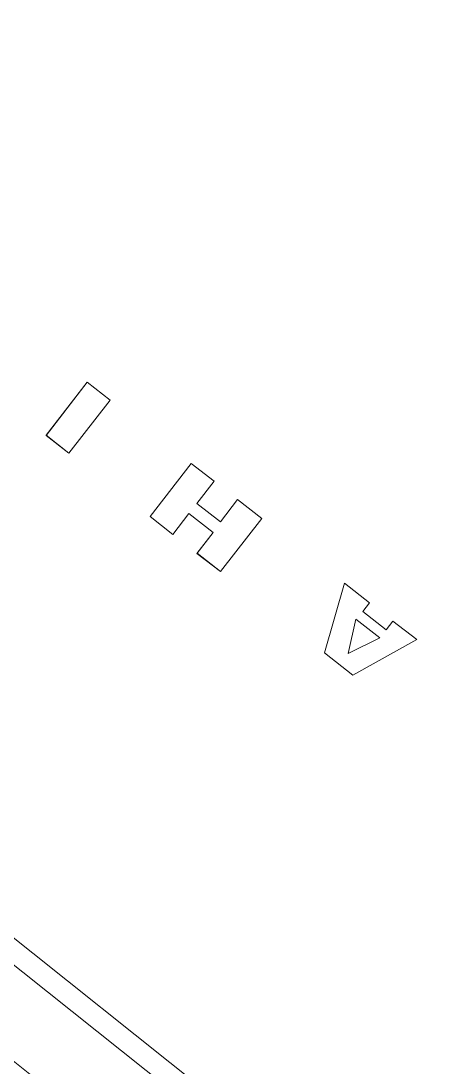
# Model space of a CAD drawing. Header units: millimetres. Extents: x -229914 to 856942, y -268655 to 87212.
# Drawn here: x -133428.9 to -133376.1, y 21728.5 to 21856.2 of the extents above; entities that cross this region are included whole.
import ezdxf

# ---------------------------------------------------------------- set-up
doc = ezdxf.new("R2010")
doc.units = ezdxf.units.MM

# ---------------------------------------------------------------- blocks, each defined once
blk = doc.blocks.new('Т912NEW')
at = {"color": 7, "linetype": 'Continuous', "lineweight": 15}
for p, q in [((4374.51, 3101.84), (4370.78, 3101.8)), ((4370.83, 3098.39), (4370.78, 3101.8)), ((4370.83, 3098.39), (4370.78, 3101.8)), ((4370.78, 3101.8), (4370.78, 3101.8)), ((4374.51, 3101.84), (4374.63, 3093.63)), ((4387.34, 3101.94), (4391.2, 3101.98)), ((4390.73, 3093.77), (4387.34, 3101.94)), ((4387.34, 3101.94), (4387.34, 3101.94)), ((4390.73, 3093.77), (4387.34, 3101.94)), ((4391.2, 3101.98), (4391.22, 3100.64)), ((4398.51, 3102.05), (4394.84, 3102.01)), ((4394.86, 3100.68), (4394.84, 3102.01)), ((4394.86, 3100.68), (4394.84, 3102.01)), ((4394.84, 3102.01), (4394.84, 3102.01)), ((4398.51, 3102.05), (4395.12, 3093.81)), ((4398.51, 3102.05), (4395.12, 3093.81)), ((4398.51, 3102.05), (4398.51, 3102.05)), ((4347.51, 3101.6), (4351.05, 3101.63)), ((4347.51, 3101.6), (4347.51, 3101.59)), ((4347.62, 3093.4), (4347.51, 3101.6)), ((4347.62, 3093.39), (4347.51, 3101.59)), ((4351.15, 3093.43), (4351.05, 3101.63)), ((4363.6, 3101.74), (4367.14, 3101.77)), ((4363.6, 3101.74), (4363.6, 3101.73)), ((4363.72, 3093.54), (4363.6, 3101.74)), ((4363.72, 3093.53), (4363.6, 3101.73)), ((4367.14, 3101.77), (4367.19, 3098.36)), ((4391.22, 3100.64), (4394.86, 3100.68)), ((4394.87, 3099.4), (4391.14, 3099.36)), ((4394.86, 3099.39), (4391.14, 3099.36)), ((4391.14, 3099.36), (4393.01, 3095.52)), ((4394.87, 3099.4), (4393.01, 3095.52)), ((4367.19, 3098.36), (4370.83, 3098.39)), ((4370.94, 3096.8), (4367.19, 3096.77)), ((4370.94, 3096.8), (4367.19, 3096.77)), ((4367.19, 3096.77), (4367.25, 3093.57)), ((4370.99, 3093.59), (4370.94, 3096.8)), ((4370.99, 3093.6), (4370.94, 3096.8)), ((4370.94, 3096.8), (4370.94, 3096.8)), ((4351.15, 3093.43), (4347.62, 3093.4)), ((4351.15, 3093.42), (4347.62, 3093.39)), ((4347.62, 3093.4), (4347.62, 3093.39)), ((4351.15, 3093.43), (4351.15, 3093.42)), ((4367.25, 3093.57), (4363.72, 3093.54)), ((4367.25, 3093.56), (4363.72, 3093.53)), ((4363.72, 3093.54), (4363.72, 3093.53)), ((4367.25, 3093.57), (4367.25, 3093.56)), ((4374.63, 3093.63), (4370.99, 3093.59)), ((4374.63, 3093.63), (4370.99, 3093.6)), ((4370.99, 3093.6), (4370.99, 3093.59)), ((4374.63, 3093.63), (4374.63, 3093.63)), ((4395.12, 3093.81), (4390.73, 3093.77)), ((4395.12, 3093.81), (4390.73, 3093.77)), ((4390.73, 3093.77), (4390.73, 3093.77)), ((4395.12, 3093.81), (4395.12, 3093.81)), ((3822.75, 3042.93), (4798.75, 3042.93)), ((3822.75, 3040.36), (4798.75, 3040.36)), ((4810.75, 3031.17), (3810.75, 3031.17))]:
    blk.add_line(p, q, dxfattribs=at)

msp = doc.modelspace()

# ---------------------------------------------------------------- block references
at = {"rotation": 321.4676820499667}
msp.add_blockref('Т912NEW', (-138753.82306, 22094.20638), dxfattribs=at)

doc.saveas('drawing.dxf')
